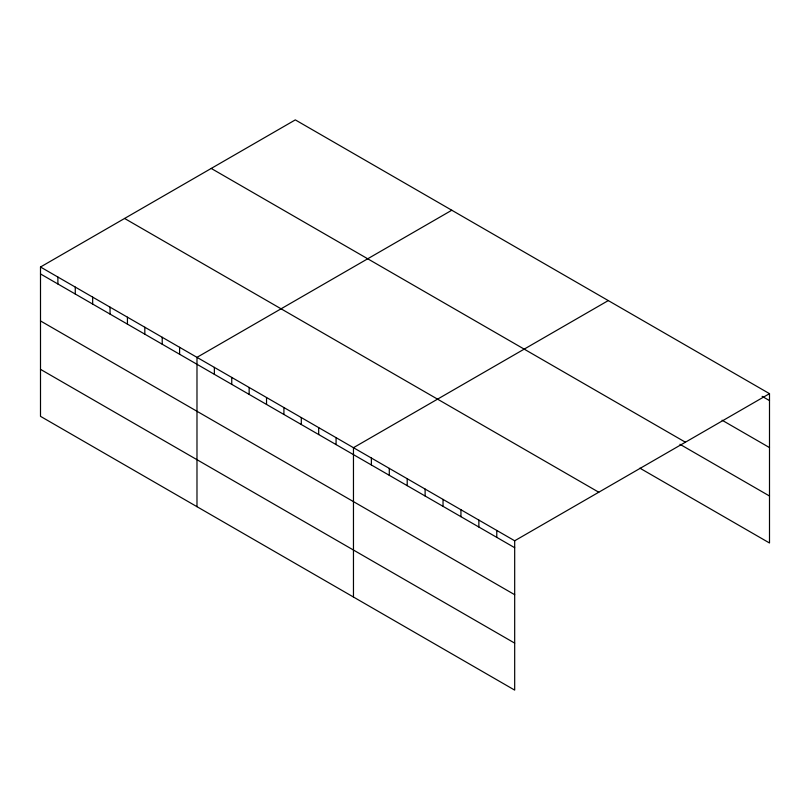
<?xml version="1.0" encoding="UTF-8"?>
<svg xmlns="http://www.w3.org/2000/svg" width="810" height="810" viewBox="0 0 810 810"><rect width="100%" height="100%" fill="white"/><g stroke="black" fill="none" stroke-linecap="round" stroke-linejoin="round"><path stroke-width="1.21" d="M40.5 267.006L514.684 540.776L514.684 690.11L40.5 416.34L40.5 267.006L295.316 119.89L769.5 393.66L769.5 542.994L639.89 468.16M451.798 210.235L196.982 357.352L196.982 506.685M608.28 300.581L353.464 447.697L353.464 597.031M514.684 540.776L769.5 393.66M762.119 396.343L769.5 400.596M722.085 420.208L769.5 447.586M211.228 168.44L685.412 442.209M679.934 444.285L769.5 496.003M124.588 218.457L598.772 492.227M40.5 273.942L514.684 547.712M40.5 320.932L514.684 594.702M40.5 369.35L514.684 643.12M496.773 530.439L496.773 537.374M478.862 520.091L478.862 527.026M460.941 509.753L460.941 516.689M443.029 499.405L443.029 506.341M425.118 489.068L425.118 496.003M407.207 478.72L407.207 485.656M389.286 468.382L389.286 475.318M371.375 458.035L371.375 464.97M336.079 437.653L336.079 444.589M318.684 427.619L318.684 434.555M301.3 417.585L301.3 424.521M283.915 407.541L283.915 414.477M266.531 397.507L266.531 404.443M249.146 387.464L249.146 394.399M231.751 377.43L231.751 384.365M214.367 367.386L214.367 374.331M179.597 347.318L179.597 354.253M162.213 337.274L162.213 344.209M144.818 327.24L144.818 334.176M127.433 317.196L127.433 324.132M110.049 307.162L110.049 314.098M92.664 297.118L92.664 304.064M75.269 287.084L75.269 294.02M57.885 277.05L57.885 283.986"/></g></svg>
